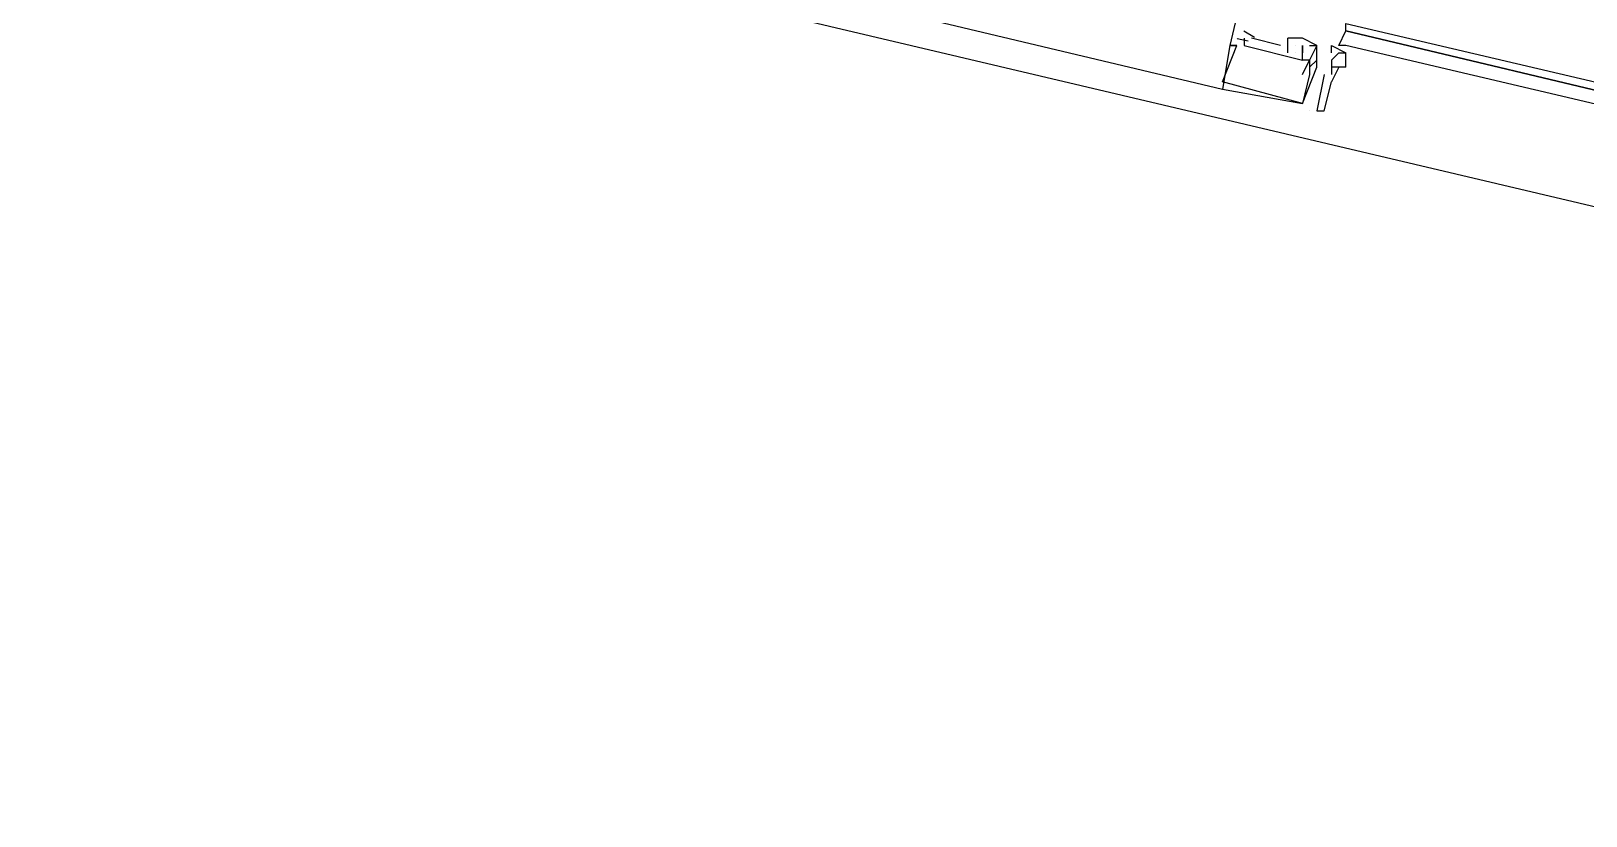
# Model space of a CAD drawing. Header units: feet. Extents: x -84 to 198, y -22 to 181.
# Drawn here: x 80.709 to 83.56, y 15.284 to 16.724 of the extents above; entities that cross this region are included whole.
import ezdxf

# ---------------------------------------------------------------- set-up
doc = ezdxf.new("R2010")
doc.units = ezdxf.units.FT
doc.layers.add('A-LINEA', color=7, linetype='CONTINUOUS')

msp = doc.modelspace()

# ---------------------------------------------------------------- linework, layer by layer
at = {"layer": 'A-LINEA'}
for p, q in [((88.3067, 15.2844), (74.1333, 18.6311)), ((74.48, 18.6178), (82.8933, 16.6178)), ((82.92, 16.7111), (82.92, 16.7111)), ((82.92, 16.7111), (82.92, 16.7111)), ((82.92, 16.7111), (82.92, 16.7111)), ((82.92, 16.7111), (82.92, 16.7111)), ((82.92, 16.7111), (82.92, 16.7111)), ((82.92, 16.7111), (82.92, 16.7111)), ((82.9406, 16.7054), (82.9206, 16.7102)), ((82.9406, 16.7054), (82.9206, 16.7102)), ((82.9406, 16.7054), (82.9206, 16.7102)), ((82.9524, 16.7123), (82.9329, 16.7239)), ((82.9524, 16.7123), (82.9329, 16.7239)), ((82.9524, 16.7123), (82.9329, 16.7239)), ((82.9333, 16.7111), (82.9333, 16.7111)), ((82.9333, 16.7111), (82.9333, 16.7111)), ((82.9333, 16.7111), (82.9333, 16.7111)), ((83, 16.6978), (82.9467, 16.7111)), ((82.9467, 16.7111), (82.9467, 16.7111)), ((83, 16.6978), (82.9467, 16.7111)), ((82.9467, 16.7111), (82.9467, 16.7111)), ((83, 16.6978), (82.9467, 16.7111)), ((82.9467, 16.7111), (82.9467, 16.7111)), ((83.0133, 16.6978), (83.0133, 16.7111)), ((83.04, 16.7111), (83.0133, 16.7111)), ((83.0133, 16.7111), (83.0133, 16.7111)), ((83.0133, 16.6978), (83.0133, 16.7111)), ((83.04, 16.7111), (83.0133, 16.7111)), ((83.0133, 16.7111), (83.0133, 16.7111)), ((83.0133, 16.6978), (83.0133, 16.7111)), ((83.04, 16.7111), (83.0133, 16.7111)), ((83.0133, 16.7111), (83.0133, 16.7111)), ((83.04, 16.7111), (83.04, 16.7111)), ((83.04, 16.7111), (83.04, 16.7111)), ((83.04, 16.7111), (83.04, 16.7111)), ((83.04, 16.7111), (83.04, 16.7111)), ((83.04, 16.7111), (83.04, 16.7111)), ((83.04, 16.7111), (83.04, 16.7111)), ((82.9067, 16.6978), (82.9067, 16.6978)), ((82.9067, 16.6978), (82.9067, 16.6978)), ((82.9067, 16.6978), (82.9067, 16.6978)), ((82.9067, 16.6978), (82.9067, 16.6978)), ((82.9067, 16.6978), (82.9067, 16.6978)), ((82.9067, 16.6978), (82.9067, 16.6978)), ((82.92, 16.6978), (82.92, 16.6978)), ((82.92, 16.6978), (82.92, 16.6978)), ((82.92, 16.6978), (82.92, 16.6978)), ((82.92, 16.6978), (82.92, 16.6978)), ((82.92, 16.6978), (82.92, 16.6978)), ((82.92, 16.6978), (82.92, 16.6978)), ((82.9333, 16.6978), (82.9333, 16.6978)), ((82.9333, 16.6978), (82.9333, 16.6978)), ((82.9333, 16.6978), (82.9333, 16.6978)), ((83, 16.6978), (83, 16.6978)), ((83, 16.6978), (83, 16.6978)), ((83, 16.6978), (83, 16.6978)), ((83.0133, 16.6844), (83.0133, 16.6978)), ((83.0133, 16.6978), (83.0133, 16.6978)), ((83.0133, 16.6978), (83.0133, 16.6978)), ((83.0133, 16.6844), (83.0133, 16.6978)), ((83.0133, 16.6978), (83.0133, 16.6978)), ((83.0133, 16.6978), (83.0133, 16.6978)), ((83.0133, 16.6844), (83.0133, 16.6978)), ((83.0133, 16.6978), (83.0133, 16.6978)), ((83.0133, 16.6978), (83.0133, 16.6978)), ((83.0133, 16.6844), (83.0133, 16.6844)), ((83.0133, 16.6844), (83.0133, 16.6844)), ((83.0133, 16.6844), (83.0133, 16.6844)), ((83.0267, 16.6978), (83.0267, 16.6978)), ((83.0267, 16.6978), (83.0267, 16.6978)), ((83.0267, 16.6978), (83.0267, 16.6978)), ((83.0267, 16.6978), (83.0267, 16.6978)), ((83.0267, 16.6978), (83.0267, 16.6978)), ((83.0267, 16.6978), (83.0267, 16.6978)), ((83.0267, 16.6844), (83.0267, 16.6844)), ((83.0267, 16.6844), (83.0267, 16.6844)), ((83.0267, 16.6844), (83.0267, 16.6844)), ((83.0267, 16.6844), (83.0267, 16.6844)), ((83.0267, 16.6844), (83.0267, 16.6844)), ((83.0267, 16.6844), (83.0267, 16.6844)), ((83.04, 16.6978), (83.04, 16.6978)), ((83.04, 16.6978), (83.04, 16.6978)), ((83.04, 16.6978), (83.04, 16.6844)), ((83.04, 16.6978), (83.04, 16.6978)), ((83.04, 16.6978), (83.04, 16.6978)), ((83.04, 16.6978), (83.04, 16.6978)), ((83.04, 16.6978), (83.04, 16.6978)), ((83.04, 16.6978), (83.04, 16.6844)), ((83.04, 16.6978), (83.04, 16.6978)), ((83.04, 16.6978), (83.04, 16.6978)), ((83.04, 16.6978), (83.04, 16.6978)), ((83.04, 16.6978), (83.04, 16.6978)), ((83.04, 16.6978), (83.04, 16.6844)), ((83.04, 16.6978), (83.04, 16.6978)), ((83.04, 16.6978), (83.04, 16.6978)), ((83.04, 16.6844), (83.04, 16.6844)), ((83.04, 16.6844), (83.04, 16.6844)), ((83.04, 16.6844), (83.04, 16.6844)), ((83.04, 16.6844), (83.04, 16.6844)), ((83.04, 16.6844), (83.04, 16.6844)), ((83.04, 16.6844), (83.04, 16.6844)), ((83.04, 16.6844), (83.04, 16.6844)), ((83.04, 16.6844), (83.04, 16.6844)), ((83.04, 16.6844), (83.04, 16.6844)), ((83.0533, 16.6978), (83.0533, 16.6978)), ((83.0533, 16.6978), (83.0533, 16.6978)), ((83.0533, 16.6978), (83.0533, 16.6978)), ((83.0667, 16.6978), (83.0667, 16.6978)), ((83.0667, 16.6978), (83.0667, 16.6978)), ((83.0667, 16.6978), (83.0667, 16.6978)), ((83.0667, 16.6978), (83.0667, 16.6978)), ((83.0667, 16.6978), (83.0667, 16.6978)), ((83.0667, 16.6978), (83.0667, 16.6978)), ((83.0667, 16.6844), (83.0667, 16.6844)), ((83.0667, 16.6844), (83.0667, 16.6844)), ((83.0667, 16.6844), (83.0667, 16.6844)), ((83.0933, 16.6978), (83.0933, 16.6978)), ((83.0933, 16.6844), (83.0933, 16.6844)), ((83.1067, 16.6844), (83.1067, 16.6844)), ((83.12, 16.6578), (83.12, 16.6844)), ((83.12, 16.6844), (83.12, 16.6844)), ((83.12, 16.6844), (83.12, 16.6844)), ((83.12, 16.6844), (83.12, 16.6844)), ((83.04, 16.6711), (83.04, 16.6711)), ((83.04, 16.6711), (83.04, 16.6711)), ((83.04, 16.6711), (83.04, 16.6711)), ((83.04, 16.6711), (83.04, 16.6711)), ((83.04, 16.6711), (83.04, 16.6711)), ((83.04, 16.6711), (83.04, 16.6711)), ((83.04, 16.6711), (83.04, 16.6711)), ((83.04, 16.6711), (83.04, 16.6711)), ((83.04, 16.6711), (83.04, 16.6711)), ((83.04, 16.6711), (83.04, 16.6711)), ((83.04, 16.6711), (83.04, 16.6711)), ((83.04, 16.6711), (83.04, 16.6711)), ((83.0667, 16.6711), (83.0533, 16.6578)), ((83.0533, 16.6711), (83.0533, 16.6711)), ((83.0533, 16.6711), (83.0533, 16.6711)), ((83.0667, 16.6711), (83.0533, 16.6578)), ((83.0533, 16.6711), (83.0533, 16.6711)), ((83.0533, 16.6711), (83.0533, 16.6711)), ((83.0667, 16.6711), (83.0533, 16.6578)), ((83.0533, 16.6711), (83.0533, 16.6711)), ((83.0533, 16.6711), (83.0533, 16.6711)), ((83.0533, 16.6578), (83.0533, 16.6578)), ((83.0533, 16.6578), (83.0533, 16.6578)), ((83.0533, 16.6578), (83.0533, 16.6578)), ((83.0533, 16.6578), (83.0533, 16.6578)), ((83.0533, 16.6578), (83.0533, 16.6578)), ((83.0533, 16.6578), (83.0533, 16.6578)), ((83.0533, 16.6578), (83.0533, 16.6578)), ((83.0533, 16.6578), (83.0533, 16.6578)), ((83.0533, 16.6578), (83.0533, 16.6578)), ((83.0667, 16.6711), (83.0667, 16.6711)), ((83.0667, 16.6711), (83.0667, 16.6711)), ((83.0667, 16.6711), (83.0667, 16.6711)), ((83.0667, 16.6578), (83.0667, 16.6578)), ((83.0667, 16.6578), (83.0667, 16.6578)), ((83.0667, 16.6578), (83.0667, 16.6578)), ((83.0667, 16.6578), (83.0667, 16.6578)), ((83.0667, 16.6578), (83.0667, 16.6578)), ((83.0667, 16.6578), (83.0667, 16.6578)), ((83.0933, 16.6711), (83.0933, 16.6711)), ((83.0933, 16.6711), (83.0933, 16.6711)), ((83.1067, 16.6578), (83.0933, 16.6578)), ((83.0933, 16.6578), (83.0933, 16.6578)), ((83.0933, 16.6578), (83.0933, 16.6578)), ((83.1067, 16.6578), (83.1067, 16.6578)), ((83.1067, 16.6578), (83.1067, 16.6578)), ((83.12, 16.6711), (83.12, 16.6711)), ((83.12, 16.6711), (83.12, 16.6711)), ((83.12, 16.6578), (83.12, 16.6578)), ((83.12, 16.6578), (83.12, 16.6578)), ((82.8933, 16.6311), (82.8933, 16.6311)), ((82.8933, 16.6311), (82.8933, 16.6311)), ((82.8933, 16.6311), (82.8933, 16.6311)), ((83.04, 16.6444), (83.04, 16.6444)), ((83.04, 16.6444), (83.04, 16.6444)), ((83.04, 16.6444), (83.04, 16.6444)), ((83.0533, 16.6444), (83.0533, 16.6444)), ((83.0533, 16.6444), (83.0533, 16.6444)), ((83.0533, 16.6444), (83.0533, 16.6444)), ((83.0533, 16.6444), (83.0533, 16.6444)), ((83.0533, 16.6444), (83.0533, 16.6444)), ((83.0533, 16.6444), (83.0533, 16.6444)), ((83.08, 16.6444), (83.08, 16.6444)), ((83.0933, 16.6444), (83.0933, 16.6444)), ((83.0933, 16.6311), (83.0933, 16.6311)), ((83.0933, 16.6311), (83.0933, 16.6311)), ((82.8933, 16.6178), (82.8933, 16.6178)), ((82.8933, 16.6178), (82.8933, 16.6178)), ((82.8933, 16.6178), (82.8933, 16.6178)), ((83.04, 16.5911), (83.04, 16.5911)), ((83.04, 16.5911), (83.04, 16.5911)), ((83.04, 16.5911), (83.04, 16.5911)), ((83.04, 16.5911), (83.04, 16.5911)), ((83.04, 16.5911), (83.04, 16.5911)), ((83.04, 16.5911), (83.04, 16.5911)), ((83.0533, 16.5778), (83.0533, 16.5778)), ((83.0667, 16.5778), (83.0667, 16.5778)), ((83.08, 16.5778), (83.08, 16.5778))]:
    msp.add_line(p, q, dxfattribs=at)
for points in [[(83.28, 17.2844), (83.2933, 17.2844), (83.2933, 17.2978), (83.2133, 17.3244), (83.2267, 17.3378), (83.0667, 17.3778), (82.9067, 16.6978), (82.92, 16.6978)], [(83.28, 17.2844), (83.2933, 17.2844), (83.2933, 17.2978), (83.2133, 17.3244), (83.2267, 17.3378), (83.0667, 17.3778), (82.9067, 16.6978), (82.92, 16.6978)], [(83.28, 17.2844), (83.2933, 17.2844), (83.2933, 17.2978), (83.2133, 17.3244), (83.2267, 17.3378), (83.0667, 17.3778), (82.9067, 16.6978), (82.92, 16.6978)], [(87.3733, 15.7111), (83.12, 16.7244), (83.12, 16.7378), (87.3867, 15.7378), (87.3733, 15.7111)], [(82.9333, 16.7111), (82.9333, 16.6978), (83.04, 16.6711), (83.04, 16.6844)], [(82.9333, 16.7111), (82.9333, 16.6978), (83.04, 16.6711), (83.04, 16.6844)], [(82.9333, 16.7111), (82.9333, 16.6978), (83.04, 16.6711), (83.04, 16.6844)], [(83.0667, 16.6578), (83.0667, 16.6844), (83.0667, 16.6978), (83.04, 16.7111)], [(83.0667, 16.6578), (83.0667, 16.6844), (83.0667, 16.6978), (83.04, 16.7111)], [(83.0667, 16.6578), (83.0667, 16.6844), (83.0667, 16.6978), (83.04, 16.7111)], [(87.3733, 15.6978), (83.12, 16.6978), (83.1067, 16.6978), (83.12, 16.7244), (87.3733, 15.7111), (87.3733, 15.6978)], [(83.0533, 16.6711), (83.0533, 16.6578), (83.0533, 16.6444), (83.0533, 16.6444), (83.0533, 16.6444), (83.0533, 16.6444), (83.04, 16.5911), (83.04, 16.5911), (82.8933, 16.6311), (82.8933, 16.6311), (82.92, 16.6978), (82.9067, 16.6978), (82.8933, 16.6178), (82.8933, 16.6178), (83.04, 16.5911), (83.0667, 16.6578)], [(83.0533, 16.6711), (83.0533, 16.6578), (83.0533, 16.6444), (83.0533, 16.6444), (83.0533, 16.6444), (83.0533, 16.6444), (83.04, 16.5911), (83.04, 16.5911), (82.8933, 16.6311), (82.8933, 16.6311), (82.92, 16.6978), (82.9067, 16.6978), (82.8933, 16.6178), (82.8933, 16.6178), (83.04, 16.5911), (83.0667, 16.6578)], [(83.0533, 16.6711), (83.0533, 16.6578), (83.0533, 16.6444), (83.0533, 16.6444), (83.0533, 16.6444), (83.0533, 16.6444), (83.04, 16.5911), (83.04, 16.5911), (82.8933, 16.6311), (82.8933, 16.6311), (82.92, 16.6978), (82.9067, 16.6978), (82.8933, 16.6178), (82.8933, 16.6178), (83.04, 16.5911), (83.0667, 16.6578)], [(83.0533, 16.6978), (83.0667, 16.6978), (83.0533, 16.6711), (83.04, 16.6711)], [(83.0533, 16.6711), (83.04, 16.6711), (83.04, 16.6844), (83.04, 16.6844), (83.04, 16.6978), (83.04, 16.6978), (83.04, 16.6978), (83.04, 16.6978), (83.04, 16.6978)], [(83.0533, 16.6978), (83.0667, 16.6978), (83.0533, 16.6711), (83.04, 16.6711)], [(83.0533, 16.6711), (83.04, 16.6711), (83.04, 16.6844), (83.04, 16.6844), (83.04, 16.6978), (83.04, 16.6978), (83.04, 16.6978), (83.04, 16.6978), (83.04, 16.6978)], [(83.0533, 16.6978), (83.0667, 16.6978), (83.0533, 16.6711), (83.04, 16.6711)], [(83.0533, 16.6711), (83.04, 16.6711), (83.04, 16.6844), (83.04, 16.6844), (83.04, 16.6978), (83.04, 16.6978), (83.04, 16.6978), (83.04, 16.6978), (83.04, 16.6978)], [(83.0933, 16.6844), (83.0933, 16.6978), (83.12, 16.6844), (83.12, 16.6844), (83.12, 16.6844), (83.12, 16.6844), (83.12, 16.6844)], [(83.0933, 16.6711), (83.1067, 16.6844), (83.12, 16.6844)], [(83.04, 16.6444), (83.0533, 16.6711), (83.0533, 16.6711)], [(83.04, 16.6444), (83.0533, 16.6711), (83.0533, 16.6711)], [(83.04, 16.6444), (83.0533, 16.6711), (83.0533, 16.6711)], [(83.0933, 16.6711), (83.0933, 16.6578), (83.0933, 16.6444)], [(83.12, 16.6578), (83.12, 16.6578), (83.12, 16.6578), (83.1067, 16.6578), (83.1067, 16.6578), (83.0933, 16.6311)], [(83.08, 16.6444), (83.0667, 16.5778), (83.08, 16.5778), (83.08, 16.5778), (83.0933, 16.6311), (83.0933, 16.6311), (83.0933, 16.6311), (83.0933, 16.6311)]]:
    msp.add_lwpolyline(points, dxfattribs=at)

doc.saveas('drawing.dxf')
